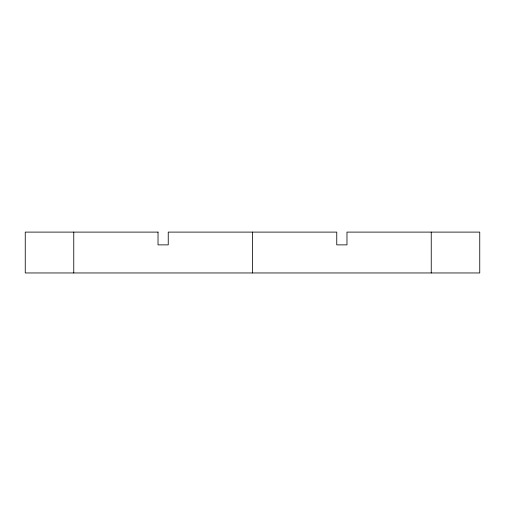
<?xml version="1.0" encoding="UTF-8"?>
<svg xmlns="http://www.w3.org/2000/svg" width="505" height="505" viewBox="0 0 505 505"><rect width="100%" height="100%" fill="white"/><g stroke="black" fill="none" stroke-linecap="round" stroke-linejoin="round"><path stroke-width="0.76" d="M431.238 232.104L431.238 272.959M252.5 232.104L252.5 272.959M73.762 232.104L73.762 272.959M158.027 232.104L25.25 232.104L25.25 272.959L479.75 272.959L479.75 232.104L346.973 232.104L346.973 244.875L336.759 244.875L336.759 232.104L168.241 232.104L168.241 244.875L158.027 244.875L158.027 232.104"/></g></svg>
